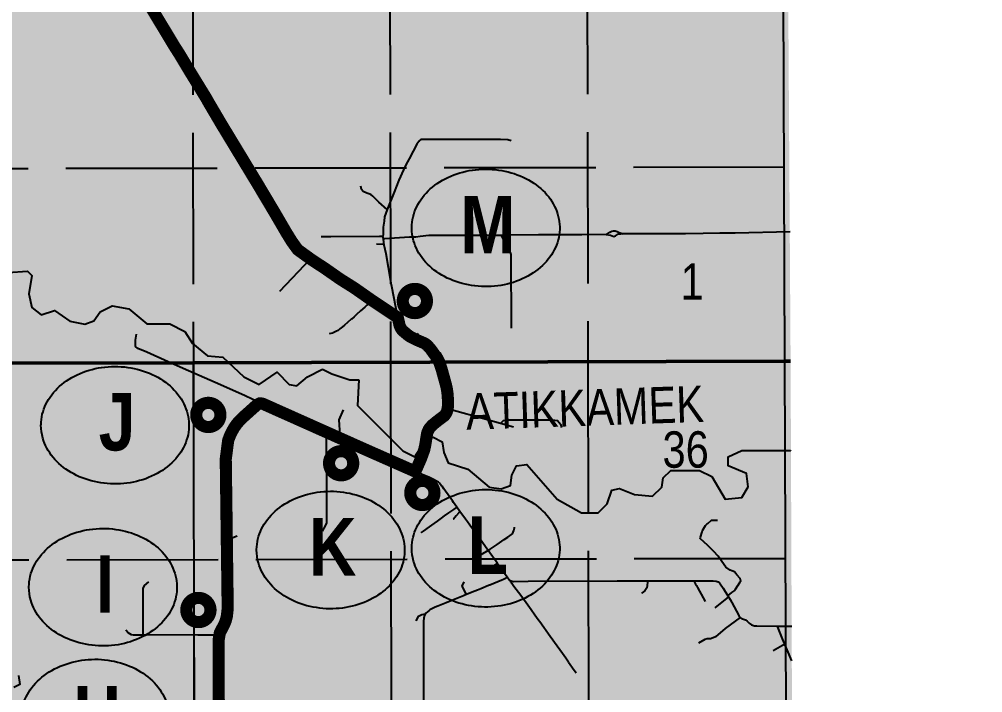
# Model space of a CAD drawing. Extents: x 508119 to 516015, y 6054829 to 6062261.
# Drawn here: x 514931.8 to 515090.8, y 6055860.6 to 6055971.8 of the extents above; entities that cross this region are included whole.
import ezdxf
from ezdxf.enums import TextEntityAlignment as Align

# ---------------------------------------------------------------- set-up
doc = ezdxf.new("R2010")
doc.units = 0
doc.header["$LTSCALE"] = 5
doc.linetypes.add('foc-UNSURVEYED', pattern=[12.5, 10, -2.5])
doc.layers.add('1', color=7, linetype='Continuous', lineweight=50, true_color=0x6e6e6e)
for name, color, linetype, true_color in [('2', 7, 'Continuous', 0x6e6e6e), ('4', 7, 'Continuous', 0x8c8c8c), ('ROUTE-MAP-BACKGROUND-H', 7, 'Continuous', 0xf0ebff)]:
    doc.layers.add(name, color=color, linetype=linetype, true_color=true_color)
for name, color, linetype in [('21', 160, 'Continuous'), ('24', 161, 'Continuous'), ('36', 37, 'Continuous'), ('37', 37, 'Continuous'), ('CG-NOTES', 7, 'Continuous'), ('L-USEC', 7, 'foc-UNSURVEYED'), ('P-PROPOSED', 10, 'Continuous')]:
    doc.layers.add(name, color=color, linetype=linetype)
doc.styles.add('60', font='ARIALN.TTF', dxfattribs={"height": 7.5})
doc.styles.add('80', font='ARIALN.TTF', dxfattribs={"height": 10})
doc.styles.add('BOLD', font='ARIALNB.TTF')

# ---------------------------------------------------------------- blocks, each defined once
blk = doc.blocks.new('Route_Grid_ut')
at = {"layer": 'L-USEC', "color": 252, "ltscale": 0.5, "true_color": 0x8c8c8c}
for p, q in [((97.77, 194.33), (97.77, 0)), ((130.36, 194.33), (130.36, 0)), ((162.95, 194.33), (162.95, 0)), ((195.54, 161.74), (0, 161.74)), ((195.54, 32.19), (0, 32.19))]:
    blk.add_line(p, q, dxfattribs=at)
at = {"layer": 'L-USEC', "color": 252, "true_color": 0x8c8c8c, "style": '60'}
for s, p in [('36', (179.07, 179.8)), ('1', (180.19, 13.35))]:
    blk.add_text(s, height=6, rotation=0, dxfattribs=at).set_placement(p, align=Align.MIDDLE)
blk = doc.blocks.new('AA')
at = {"const_width": 4}
blk.add_lwpolyline([(-1, 0, 1), (1, 0, 1)], format="xyb", close=True, dxfattribs=at)
blk.add_circle((0, 0), 2)
blk = doc.blocks.new('Route_Letters')
h = blk.add_hatch(color=255)
h.dxf.hatch_style = 1
edge = h.paths.add_edge_path()
edge.add_ellipse((-0.12, 0.46), major_axis=(-11.97, 0), ratio=0.789318, start_angle=0, end_angle=360)
at = {"color": 5}
blk.add_open_spline([(-12.34, 0.46), (-12.34, -0.25), (-12.24, -0.97), (-11.72, -2.79), (-11.14, -3.88), (-9.56, -5.81), (-8.54, -6.66), (-6.22, -8.02), (-4.9, -8.54), (-2.12, -9.17), (-0.66, -9.3), (2.22, -9.13), (3.64, -8.84), (6.27, -7.89), (7.48, -7.22), (9.54, -5.6), (10.38, -4.64), (11.6, -2.54), (11.97, -1.4), (12.18, 0.91), (12.02, 2.08), (11.2, 4.3), (10.54, 5.35), (8.8, 7.2), (7.72, 7.99), (5.29, 9.24), (3.93, 9.68), (1.11, 10.18), (-0.35, 10.23), (-3.22, 9.91), (-4.61, 9.55), (-7.16, 8.47), (-8.32, 7.75), (-10.24, 6.02), (-11, 5.02), (-12.05, 2.86), (-12.32, 1.7), (-12.34, 0.52), (-12.34, 0.49), (-12.34, 0.46)], degree=3, knots=[0, 0, 0, 0, 0.219529, 0.219529, 0.575727, 0.575727, 0.931924, 0.931924, 1.288121, 1.288121, 1.644318, 1.644318, 2.000515, 2.000515, 2.356712, 2.356712, 2.712909, 2.712909, 3.069107, 3.069107, 3.425304, 3.425304, 3.781501, 3.781501, 4.137698, 4.137698, 4.493895, 4.493895, 4.850092, 4.850092, 5.20629, 5.20629, 5.562487, 5.562487, 5.918684, 5.918684, 6.274881, 6.274881, 6.283185, 6.283185, 6.283185, 6.283185], dxfattribs=at)
at = {"color": 14, "style": 'BOLD'}
blk.add_attdef('A', text='', height=9.5, dxfattribs=at).set_placement((0.22, 0.98), align=Align.MIDDLE)

msp = doc.modelspace()

# ---------------------------------------------------------------- hatches: boundary and pattern name
at = {"layer": 'ROUTE-MAP-BACKGROUND-H'}
h = msp.add_hatch(color=256, dxfattribs=at)
h.dxf.hatch_style = 1
h.paths.add_polyline_path([(515090.845, 6055331.942), (514698.954, 6055331.128), (514698.945, 6055525.368), (514666.338, 6055525.404), (514666.4, 6055720.611), (514667.214, 6055915.277), (514667.136, 6056303.079), (515056.588, 6056303.406), (515059.123, 6055915.379), (515059.901, 6055721.28), (515060.675, 6055528.087), (515090.011, 6055528.179)])

# ---------------------------------------------------------------- linework, layer by layer
at = {"layer": '1'}
for p, q in [((514960.458, 6055915.102), (515058.124, 6055915.375)), ((515058.124, 6055915.375), (515059.123, 6055915.38)), ((514862.792, 6055914.827), (514960.458, 6055915.102))]:
    msp.add_line(p, q, dxfattribs=at)
at = {"layer": '2'}
for p, q in [((515057.358, 6056109.504), (515058.124, 6055915.375)), ((515058.124, 6055915.375), (515058.902, 6055721.276))]:
    msp.add_line(p, q, dxfattribs=at)
at = {"layer": '24'}
for points in [[(514929.858, 6055929.976), (514933.108, 6055930.229), (514933.858, 6055929.48), (514933.359, 6055926.481), (514933.859, 6055924.232), (514935.36, 6055922.984), (514937.609, 6055923.736), (514940.109, 6055921.989), (514942.609, 6055921.492), (514944.108, 6055921.993), (514945.107, 6055923.493), (514947.107, 6055924.495), (514949.856, 6055923.997), (514952.856, 6055921.501), (514956.605, 6055921.505), (514959.105, 6055920.258), (514960.356, 6055918.26), (514962.856, 6055916.263), (514965.355, 6055916.015), (514968.856, 6055912.77), (514971.355, 6055911.522), (514974.354, 6055913.524), (514976.354, 6055911.527), (514977.604, 6055911.278), (514979.353, 6055912.779), (514981.852, 6055914.031)], [(514981.852, 6055914.031), (514983.352, 6055913.282), (514986.352, 6055912.286), (514987.851, 6055912.287)], [(514987.851, 6055912.287), (514987.603, 6055908.038), (514995.104, 6055900.548), (514997.103, 6055899.551), (514998.352, 6055901.551), (515000.101, 6055902.801), (515001.601, 6055902.053), (515001.852, 6055900.304), (515002.602, 6055898.556), (515005.852, 6055897.559), (515009.352, 6055894.564), (515011.352, 6055894.316), (515012.851, 6055894.817), (515013.1, 6055896.566), (515013.85, 6055898.066), (515015.599, 6055898.317), (515020.6, 6055892.574), (515024.6, 6055890.329), (515027.349, 6055890.331), (515028.848, 6055891.832), (515029.597, 6055894.081), (515030.846, 6055894.332), (515033.346, 6055893.335), (515036.345, 6055893.087), (515037.844, 6055894.588), (515038.094, 6055896.087), (515039.343, 6055897.338), (515044.091, 6055897.341), (515046.091, 6055896.344), (515048.342, 6055892.597), (515051.091, 6055892.849), (515052.09, 6055894.599), (515051.839, 6055896.848), (515048.839, 6055898.095), (515048.839, 6055899.594), (515051.088, 6055900.595), (515059.085, 6055900.602), (515059.183, 6055900.577)], [(514931.631, 6055863.508), (514931.882, 6055862.009), (514930.882, 6055861.508)]]:
    msp.add_lwpolyline(points, dxfattribs=at)
at = {"layer": '36'}
for p, q in [((514955.994, 6055969.643), (514950.847, 6055978.172)), ((514957.301, 6055967.476), (514955.994, 6055969.643)), ((515003.474, 6055951.924), (515001.469, 6055951.921)), ((515009.76, 6055951.931), (515003.474, 6055951.924)), ((514970.02, 6055946.426), (514968.022, 6055949.725)), ((514971.068, 6055944.695), (514970.02, 6055946.426)), ((514991.832, 6055936.248), (514991.822, 6055935.954)), ((515008.309, 6055936.107), (515001.702, 6055936.109)), ((515011.405, 6055936.107), (515008.309, 6055936.107)), ((515011.857, 6055936.126), (515011.405, 6055936.107)), ((515012.922, 6055936.172), (515011.857, 6055936.126)), ((515047.438, 6055936.464), (515044.678, 6055936.412)), ((515049.98, 6055936.513), (515047.438, 6055936.464)), ((514983.237, 6055935.898), (514981.619, 6055935.888)), ((514991.27, 6055935.951), (514983.237, 6055935.898)), ((514992.025, 6055934.624), (514990.777, 6055934.655)), ((514991.441, 6055935.952), (514991.27, 6055935.951)), ((514991.76, 6055935.954), (514991.441, 6055935.952)), ((514991.822, 6055935.954), (514991.76, 6055935.954)), ((514991.886, 6055935.519), (514991.822, 6055935.954)), ((514997.207, 6055935.845), (514996.765, 6055935.83)), ((514979.772, 6055932.297), (514977.782, 6055933.734)), ((515012.999, 6055929.127), (515012.984, 6055931.251)), ((515013.032, 6055924.487), (515012.999, 6055929.127)), ((514987.076, 6055927.445), (514986.73, 6055927.662)), ((514989.827, 6055925.518), (514987.076, 6055927.445)), ((514994.273, 6055922.555), (514993.261, 6055927.691)), ((514989.955, 6055925.429), (514989.827, 6055925.518)), ((514990.018, 6055925.384), (514989.955, 6055925.429)), ((514991.773, 6055924.217), (514990.018, 6055925.384)), ((514993.775, 6055922.887), (514991.773, 6055924.217)), ((515013.032, 6055924.404), (515013.032, 6055924.487)), ((515013.057, 6055920.997), (515013.032, 6055924.404)), ((514994.273, 6055922.555), (514993.775, 6055922.887)), ((514994.305, 6055922.413), (514994.273, 6055922.555)), ((514994.852, 6055920.672), (514994.784, 6055920.785)), ((515013.058, 6055920.793), (515013.057, 6055920.997)), ((514998.925, 6055918.153), (514997.442, 6055919.916)), ((515000.623, 6055916.097), (515000.578, 6055916.12)), ((515000.754, 6055915.903), (515000.623, 6055916.097)), ((515000.807, 6055915.839), (515000.754, 6055915.903)), ((515000.9, 6055915.644), (515000.807, 6055915.839)), ((515002.501, 6055907.515), (515002.427, 6055907.24)), ((515009.227, 6055905.636), (515002.501, 6055907.515)), ((514967.191, 6055904.277), (514967.157, 6055904.217)), ((514980.705, 6055904.438), (514978.269, 6055905.525)), ((514981.241, 6055904.199), (514980.705, 6055904.438)), ((514981.483, 6055904.091), (514981.241, 6055904.199)), ((515011.253, 6055905.07), (515009.227, 6055905.636)), ((515013.354, 6055904.483), (515011.253, 6055905.07)), ((514982.066, 6055903.831), (514981.483, 6055904.091)), ((514982.501, 6055903.637), (514982.066, 6055903.831)), ((514984.8, 6055902.611), (514982.501, 6055903.637)), ((514984.8, 6055902.611), (514984.767, 6055903.122)), ((514998.274, 6055903.451), (514999.091, 6055903.334)), ((514997.164, 6055897.136), (514995.508, 6055897.866)), ((514997.346, 6055897.554), (514997.164, 6055897.136)), ((514998.316, 6055896.642), (514997.164, 6055897.136)), ((514965.904, 6055896.136), (514965.906, 6055896.004)), ((514965.906, 6055896.004), (514966.009, 6055888.133)), ((515003.995, 6055891.282), (515003.754, 6055891.625)), ((515004.532, 6055890.54), (515003.995, 6055891.282)), ((514966.009, 6055888.133), (514966.033, 6055886.336)), ((514998.147, 6055887.095), (514998.063, 6055887.035)), ((514966.033, 6055886.336), (514966.125, 6055879.281)), ((514966.039, 6055885.864), (514967.745, 6055886.516)), ((515009.195, 6055884.091), (515007.987, 6055883.397)), ((515010.713, 6055881.992), (515012.301, 6055879.785)), ((514966.125, 6055879.281), (514966.15, 6055877.424)), ((515035.531, 6055879.12), (515043.142, 6055879.103)), ((514966.15, 6055877.424), (514966.15, 6055877.388)), ((515048.863, 6055876.447), (515046.631, 6055874.65)), ((515048.734, 6055876.654), (515048.863, 6055876.447)), ((515048.863, 6055876.447), (515049.128, 6055876.017)), ((515056.939, 6055871.629), (515059.299, 6055871.648)), ((514963.211, 6055870.151), (514961.262, 6055870.156)), ((514963.323, 6055870.151), (514963.211, 6055870.151)), ((514964.82, 6055870.147), (514963.323, 6055870.151)), ((514964.684, 6055869.295), (514964.684, 6055869.255)), ((514964.684, 6055869.255), (514964.697, 6055864.783)), ((514964.82, 6055870.147), (514964.76, 6055869.791)), ((515058.151, 6055868.679), (515056.249, 6055867.55))]:
    msp.add_line(p, q, dxfattribs=at)
for points in [[(514964.64, 6055955.332), (514962.898, 6055958.287), (514962.708, 6055958.651), (514959.709, 6055963.541), (514958.208, 6055966.052), (514957.414, 6055967.289), (514957.301, 6055967.476)], [(514968.022, 6055949.725), (514965.133, 6055954.495), (514964.64, 6055955.332)], [(515001.469, 6055951.921), (514998.083, 6055951.918), (514997.821, 6055951.705), (514997.742, 6055951.601)], [(515013.011, 6055951.717), (515012.446, 6055951.882), (515011.247, 6055951.932), (515009.76, 6055951.931)], [(514997.742, 6055951.601), (514997.425, 6055951.181), (514996.818, 6055950.003), (514996.145, 6055948.772)], [(514996.145, 6055948.772), (514995.596, 6055947.768), (514995.202, 6055946.913)], [(514995.202, 6055946.913), (514994.424, 6055945.223), (514993.662, 6055943.243), (514992.505, 6055940.391)], [(514976.31, 6055935.858), (514975.82, 6055936.653), (514973.92, 6055939.91), (514971.084, 6055944.669), (514971.068, 6055944.695)], [(514992.505, 6055940.391), (514991.146, 6055941.624), (514990.145, 6055942.607), (514989.808, 6055942.864), (514989.161, 6055943.113), (514988.576, 6055943.378), (514988.284, 6055943.715), (514988.142, 6055944.22)], [(514992.505, 6055940.391), (514992.095, 6055939.194), (514991.999, 6055938.457)], [(514991.999, 6055938.457), (514991.873, 6055937.49), (514991.832, 6055936.248)], [(515001.702, 6055936.109), (514999.399, 6055936.109), (514997.975, 6055935.936)], [(515012.984, 6055931.251), (515012.972, 6055932.953), (515012.774, 6055933.595), (515011.405, 6055936.107)], [(515019.542, 6055936.219), (515017.509, 6055936.228), (515012.922, 6055936.172)], [(515024.473, 6055936.224), (515024.314, 6055936.222), (515023.068, 6055936.205), (515022.908, 6055936.202), (515022.748, 6055936.203), (515019.542, 6055936.219)], [(515028.698, 6055936.281), (515024.633, 6055936.226), (515024.473, 6055936.224)], [(515028.698, 6055936.281), (515029.409, 6055936.145), (515029.921, 6055935.918), (515030.196, 6055936.063), (515030.733, 6055936.351), (515031.091, 6055936.359)], [(515028.707, 6055936.292), (515029.25, 6055936.664), (515029.594, 6055936.807), (515029.873, 6055936.85), (515030.152, 6055936.85), (515030.475, 6055936.785), (515030.84, 6055936.606), (515031.162, 6055936.463), (515031.384, 6055936.361)], [(515044.678, 6055936.412), (515041.764, 6055936.357), (515031.091, 6055936.359)], [(515059.039, 6055936.684), (515049.98, 6055936.513)], [(514977.782, 6055933.734), (514977.737, 6055933.766), (514976.734, 6055935.168), (514976.31, 6055935.858)], [(514996.765, 6055935.83), (514996.184, 6055935.81), (514992.046, 6055935.53), (514991.886, 6055935.519)], [(514993.155, 6055928.236), (514992.342, 6055933.069), (514992.03, 6055934.527), (514991.886, 6055935.519)], [(514997.975, 6055935.936), (514997.234, 6055935.846), (514997.207, 6055935.845)], [(514986.73, 6055927.662), (514984.736, 6055928.918), (514982.183, 6055930.7), (514980.134, 6055932.036), (514979.772, 6055932.297)], [(514993.261, 6055927.691), (514993.164, 6055928.18), (514993.155, 6055928.236)], [(514990.018, 6055925.384), (514989.46, 6055924.879), (514989.15, 6055924.598), (514988.807, 6055924.287), (514988.101, 6055923.648), (514987.461, 6055923.069), (514987.052, 6055922.698), (514986.599, 6055922.288), (514986.595, 6055922.284), (514985.989, 6055921.762), (514985.462, 6055921.309), (514985.136, 6055921.028), (514984.915, 6055920.837), (514984.722, 6055920.671), (514984.407, 6055920.4), (514984.166, 6055920.289), (514983.684, 6055920.069), (514983.578, 6055920.02), (514983.547, 6055920.006), (514983.463, 6055919.987), (514982.946, 6055919.872)], [(514994.784, 6055920.785), (514994.72, 6055920.89), (514994.564, 6055921.265), (514994.305, 6055922.413)], [(515000.578, 6055916.12), (514999.65, 6055917.404), (514999.152, 6055917.958), (514998.925, 6055918.153), (514998.595, 6055918.348), (514997.493, 6055918.82), (514996.283, 6055919.426), (514995.961, 6055919.658), (514995.066, 6055920.399), (514994.876, 6055920.632), (514994.852, 6055920.672)], [(514971.73, 6055908.383), (514968.958, 6055909.703), (514964.09, 6055911.819), (514959.737, 6055913.788), (514956.375, 6055915.256), (514952.807, 6055916.819), (514951.33, 6055917.449), (514950.965, 6055917.786), (514950.976, 6055918.799), (514951.125, 6055919.794)], [(515000.754, 6055915.903), (515000.664, 6055916.076), (515000.623, 6055916.097)], [(515001.163, 6055915.063), (515001.128, 6055915.164), (515000.9, 6055915.644)], [(515002.198, 6055911.526), (515001.487, 6055914.11), (515001.163, 6055915.063)], [(515002.501, 6055907.515), (515002.542, 6055907.861), (515002.549, 6055909.032), (515002.478, 6055910.03), (515002.366, 6055910.812), (515002.233, 6055911.397), (515002.198, 6055911.526)], [(514971.454, 6055908.392), (514971.045, 6055908.188), (514968.81, 6055906.182), (514968.139, 6055905.527), (514967.744, 6055905.077)], [(514978.269, 6055905.525), (514972.022, 6055908.312), (514971.73, 6055908.383), (514971.474, 6055908.402), (514971.454, 6055908.392)], [(514984.767, 6055903.122), (514984.603, 6055905.672), (514985.327, 6055907.323)], [(515002.427, 6055907.24), (515002.369, 6055907.021), (515002.244, 6055906.745), (515001.959, 6055906.358), (515000.808, 6055905.489), (514999.957, 6055904.797), (514999.526, 6055904.309), (514999.362, 6055904.055), (514999.163, 6055903.603), (514999.086, 6055903.313), (514998.796, 6055901.466), (514998.618, 6055900.69), (514998.079, 6055899.237), (514997.346, 6055897.554)], [(514967.157, 6055904.217), (514966.981, 6055903.912), (514966.591, 6055903.136), (514966.265, 6055902.296), (514965.864, 6055899.19), (514965.904, 6055896.136)], [(514967.744, 6055905.077), (514967.282, 6055904.433), (514967.191, 6055904.277)], [(515011.253, 6055905.07), (515011.735, 6055905.583), (515012.429, 6055905.688), (515019.732, 6055905.688), (515020.637, 6055905.541), (515021.205, 6055904.889), (515021.269, 6055904.404)], [(514982.501, 6055903.637), (514982.432, 6055902.635), (514982.439, 6055898.689), (514982.521, 6055895.037), (514982.52, 6055889.827), (514982.481, 6055888.697), (514982.275, 6055888.194), (514981.764, 6055887.289)], [(514995.508, 6055897.866), (514989.412, 6055900.554), (514984.8, 6055902.611)], [(514999.958, 6055895.939), (514999.713, 6055896.044), (514999.455, 6055896.154), (514999.11, 6055896.302), (514998.316, 6055896.642)], [(515003.754, 6055891.625), (515003.453, 6055892.052), (515003.275, 6055892.304), (515002.85, 6055892.907), (515001.866, 6055894.303), (515001.573, 6055894.719), (515001.454, 6055894.866), (515001.147, 6055895.248), (515001.003, 6055895.378), (514999.958, 6055895.939)], [(515003.995, 6055891.282), (515003.453, 6055890.894), (515003.11, 6055890.648), (515002.63, 6055890.305), (515001.945, 6055889.814), (515001.454, 6055889.463), (515000.78, 6055888.98), (514999.838, 6055888.306), (514999.455, 6055888.032), (514998.45, 6055887.312), (514998.147, 6055887.095)], [(515004.532, 6055890.54), (515004.326, 6055890.305), (515003.919, 6055889.839), (515003.453, 6055889.307), (515003.429, 6055889.28)], [(515006.603, 6055887.676), (515006.148, 6055888.306), (515005.759, 6055888.843), (515005.452, 6055889.268), (515004.702, 6055890.305), (515004.532, 6055890.54)], [(515044.214, 6055886.109), (515044.273, 6055886.307), (515044.535, 6055887.203), (515044.594, 6055887.404), (515045.046, 6055888.22), (515045.142, 6055888.306), (515045.295, 6055888.442), (515045.431, 6055888.564), (515046.077, 6055889.14), (515046.596, 6055889.14), (515047.078, 6055889.14)], [(515009.195, 6055884.091), (515009.038, 6055884.308), (515007.964, 6055885.794), (515007.593, 6055886.307), (515007.451, 6055886.504), (515007.216, 6055886.828), (515006.603, 6055887.676)], [(515009.195, 6055884.091), (515009.45, 6055884.267), (515009.474, 6055884.284), (515009.509, 6055884.308), (515010.658, 6055885.099), (515011.449, 6055885.644), (515011.842, 6055885.914), (515012.412, 6055886.307), (515013.025, 6055886.729), (515013.192, 6055886.844), (515013.448, 6055887.43), (515013.469, 6055887.48), (515013.518, 6055887.937)], [(515050.866, 6055879.249), (515050.804, 6055879.504), (515050.254, 6055880.122), (515050.083, 6055880.31), (515049.85, 6055880.565), (515049.429, 6055880.735), (515049.17, 6055880.84), (515048.452, 6055881.352), (515047.771, 6055882.309), (515047.43, 6055882.788), (515047.154, 6055883.176), (515046.375, 6055884.024), (515046.081, 6055884.308), (515045.431, 6055884.935), (515044.214, 6055886.109)], [(515010.713, 6055881.992), (515010.484, 6055882.309), (515009.45, 6055883.739), (515009.195, 6055884.091)], [(515010.713, 6055881.992), (515010.706, 6055881.988), (515009.538, 6055881.21)], [(514952.252, 6055870.164), (514952.252, 6055877.829), (514952.464, 6055878.336), (514953.147, 6055878.921)], [(515012.301, 6055879.785), (515012.178, 6055879.581), (515012.154, 6055879.542), (515011.952, 6055879.424), (515011.743, 6055879.339), (515011.449, 6055879.219), (515010.804, 6055878.956), (515009.45, 6055878.405), (515009.383, 6055878.378), (515009.22, 6055878.311), (515007.963, 6055877.799), (515007.451, 6055877.59), (515006.543, 6055877.22), (515005.587, 6055876.831)], [(515012.301, 6055879.785), (515012.72, 6055879.203), (515012.885, 6055879.137)], [(515012.885, 6055879.137), (515012.989, 6055879.095), (515013.365, 6055879.023), (515015.769, 6055879.06), (515030.502, 6055879.131), (515035.531, 6055879.12)], [(515013.599, 6055877.929), (515012.959, 6055878.865), (515012.885, 6055879.137)], [(515043.142, 6055879.103), (515046.347, 6055879.096), (515046.831, 6055879.06), (515047.171, 6055878.934), (515047.369, 6055878.773), (515047.494, 6055878.594), (515047.978, 6055877.877), (515048.734, 6055876.654)], [(515043.142, 6055879.103), (515043.432, 6055878.578), (515043.58, 6055878.311), (515043.764, 6055877.98), (515044.687, 6055876.312), (515045.036, 6055875.681)], [(515048.734, 6055876.654), (515049.429, 6055877.174), (515049.911, 6055877.534), (515050.025, 6055877.715), (515050.401, 6055878.311), (515050.445, 6055878.381), (515050.816, 6055878.923), (515050.911, 6055879.061), (515050.866, 6055879.249)], [(514966.15, 6055877.388), (514966.177, 6055875.301), (514966.165, 6055874.307), (514966.044, 6055873.236), (514965.857, 6055872.518), (514965.649, 6055871.995), (514964.879, 6055870.5), (514964.82, 6055870.147)], [(515005.587, 6055876.831), (515005.452, 6055876.776), (515005.122, 6055876.642), (515004.313, 6055876.312), (515003.453, 6055875.962), (515002.281, 6055875.485), (515001.454, 6055875.148), (515000.861, 6055874.906), (515000.454, 6055874.74), (514999.575, 6055874.313), (514999.559, 6055874.306), (514999.506, 6055874.262), (514999.455, 6055874.219), (514998.911, 6055873.767), (514998.768, 6055873.599)], [(515049.128, 6055876.017), (515049.4, 6055875.543), (515050.565, 6055873.387), (515050.791, 6055873.065)], [(514998.768, 6055873.599), (514998.253, 6055873.516), (514998.246, 6055873.515), (514997.601, 6055873.18), (514997.456, 6055872.909), (514997.248, 6055872.522), (514997.229, 6055872.485)], [(514998.768, 6055873.599), (514998.647, 6055873.332), (514998.613, 6055873.156), (514998.589, 6055873.031), (514998.535, 6055872.314), (514998.528, 6055872.223), (514998.527, 6055871.243), (514998.526, 6055870.315), (514998.525, 6055869.246), (514998.524, 6055868.316), (514998.524, 6055868.161)], [(515050.791, 6055873.065), (515048.314, 6055871.223), (515046.738, 6055869.866), (515046.352, 6055869.672), (515045.901, 6055869.542), (515045.321, 6055869.509), (515044.967, 6055869.411), (515043.924, 6055868.846)], [(515050.791, 6055873.065), (515051.179, 6055872.808), (515051.662, 6055872.648), (515051.953, 6055872.455), (515052.308, 6055872.102), (515052.663, 6055871.845), (515053.147, 6055871.652), (515053.533, 6055871.653), (515056.939, 6055871.629)], [(514952.252, 6055870.164), (514950.615, 6055870.139), (514950.309, 6055870.21), (514950.006, 6055870.351), (514949.775, 6055870.54), (514949.365, 6055870.961)], [(515059.322, 6055865.905), (515057.788, 6055869.54), (515057.001, 6055871.433), (515056.939, 6055871.629)], [(514961.262, 6055870.156), (514952.995, 6055870.176), (514952.252, 6055870.164)], [(514964.76, 6055869.791), (514964.684, 6055869.342), (514964.684, 6055869.295)], [(514998.524, 6055868.161), (514998.523, 6055867.249), (514998.523, 6055866.317), (514998.522, 6055865.252), (514998.521, 6055864.951)], [(514964.697, 6055864.783), (514964.718, 6055857.474), (514964.632, 6055856.103)], [(514998.521, 6055864.951), (514998.521, 6055864.318), (514998.52, 6055863.254), (514998.519, 6055862.319), (514998.518, 6055861.257), (514998.517, 6055860.32), (514998.516, 6055859.26), (514998.515, 6055858.321), (514998.515, 6055857.839), (514998.421, 6055857.357), (514998.373, 6055857.113), (514998.15, 6055856.625), (514997.936, 6055856.322), (514997.798, 6055856.127)]]:
    msp.add_lwpolyline(points, dxfattribs=at)
at = {"layer": '37'}
msp.add_line((514979.829, 6055932.256), (514974.736, 6055926.875), dxfattribs=at)
for points in [[(515005.587, 6055876.831), (515004.919, 6055878.253), (515005.204, 6055878.922)], [(515035.531, 6055879.12), (515035.436, 6055878.465), (515035.417, 6055878.331), (515035.414, 6055878.311), (515035.365, 6055877.974), (515035.07, 6055877.479), (515034.632, 6055877.117), (515034.502, 6055877.01)], [(515016.904, 6055873.441), (515016.28, 6055874.313), (515015.447, 6055875.477), (515014.849, 6055876.312), (515014.42, 6055876.91), (515013.599, 6055877.929)], [(515022.474, 6055865.661), (515022.004, 6055866.317), (515021.444, 6055867.1), (515020.573, 6055868.316), (515019.445, 6055869.892), (515019.142, 6055870.315), (515018.378, 6055871.381), (515017.711, 6055872.314), (515017.446, 6055872.684), (515016.904, 6055873.441)], [(515022.474, 6055865.661), (515023.391, 6055864.37), (515023.428, 6055864.318), (515023.443, 6055864.297), (515023.71, 6055863.921)]]:
    msp.add_lwpolyline(points, dxfattribs=at)
at = {"layer": '4'}
msp.add_line((514960.458, 6055915.102), (514961.031, 6055721.01), dxfattribs=at)
at = {"layer": 'P-PROPOSED', "color": 90, "const_width": 1.999}
msp.add_lwpolyline([(514964.718, 6055857.474), (514964.697, 6055864.783), (514964.684, 6055869.255), (514964.684, 6055869.295), (514964.684, 6055869.342), (514964.76, 6055869.791), (514964.82, 6055870.147), (514964.879, 6055870.5), (514965.649, 6055871.995), (514965.857, 6055872.518), (514966.044, 6055873.236), (514966.165, 6055874.307), (514966.177, 6055875.301), (514966.15, 6055877.388), (514966.15, 6055877.424), (514966.125, 6055879.281), (514966.033, 6055886.336), (514966.009, 6055888.133), (514965.906, 6055896.004), (514965.904, 6055896.136), (514965.864, 6055899.19), (514966.265, 6055902.296), (514966.591, 6055903.136), (514966.981, 6055903.912), (514967.157, 6055904.217), (514967.191, 6055904.277), (514967.282, 6055904.433), (514967.744, 6055905.077), (514968.139, 6055905.527), (514968.81, 6055906.182), (514971.045, 6055908.188), (514971.454, 6055908.392), (514971.474, 6055908.402), (514971.73, 6055908.383), (514972.022, 6055908.312), (514978.269, 6055905.525), (514980.705, 6055904.438), (514981.241, 6055904.199), (514981.483, 6055904.091), (514982.066, 6055903.831), (514982.501, 6055903.637), (514984.8, 6055902.611), (514989.412, 6055900.554), (514995.508, 6055897.866), (514997.164, 6055897.136), (514997.346, 6055897.554), (514998.079, 6055899.237), (514998.618, 6055900.69), (514998.796, 6055901.466), (514999.086, 6055903.313), (514999.163, 6055903.603), (514999.362, 6055904.055), (514999.526, 6055904.309), (514999.957, 6055904.797), (515000.808, 6055905.489), (515001.959, 6055906.358), (515002.244, 6055906.745), (515002.369, 6055907.021), (515002.427, 6055907.24), (515002.501, 6055907.515), (515002.542, 6055907.861), (515002.549, 6055909.032), (515002.478, 6055910.03), (515002.366, 6055910.812), (515002.233, 6055911.397), (515002.198, 6055911.526), (515001.487, 6055914.11), (515001.163, 6055915.063), (515001.128, 6055915.164), (515000.9, 6055915.644), (515000.807, 6055915.839), (515000.754, 6055915.903), (515000.664, 6055916.076), (515000.623, 6055916.097), (515000.578, 6055916.12), (514999.65, 6055917.404), (514999.152, 6055917.958), (514998.925, 6055918.153), (514998.595, 6055918.348), (514997.493, 6055918.82), (514996.283, 6055919.426), (514995.961, 6055919.658), (514995.066, 6055920.399), (514994.876, 6055920.632), (514994.852, 6055920.672), (514994.784, 6055920.785), (514994.72, 6055920.89), (514994.564, 6055921.265), (514994.305, 6055922.413), (514994.273, 6055922.555), (514993.775, 6055922.887), (514991.773, 6055924.217), (514990.018, 6055925.384), (514989.955, 6055925.429), (514989.827, 6055925.518), (514987.076, 6055927.445), (514986.73, 6055927.662), (514984.736, 6055928.918), (514982.183, 6055930.7), (514980.134, 6055932.036), (514979.772, 6055932.297), (514977.782, 6055933.734), (514977.737, 6055933.766), (514976.734, 6055935.168), (514976.31, 6055935.858), (514975.82, 6055936.653), (514973.92, 6055939.91), (514971.084, 6055944.669), (514971.068, 6055944.695), (514970.02, 6055946.426), (514968.022, 6055949.725), (514965.133, 6055954.495), (514964.64, 6055955.332), (514962.898, 6055958.287), (514962.708, 6055958.651), (514959.709, 6055963.541), (514958.208, 6055966.052), (514957.414, 6055967.289), (514957.301, 6055967.476), (514955.994, 6055969.643), (514950.847, 6055978.172)], dxfattribs=at)

# ---------------------------------------------------------------- block references
at = {"layer": 'CG-NOTES', "color": 3, "xscale": 0.999484, "yscale": 0.999484, "zscale": 0.999484}
for p, values in [((515008.908, 6055936.899), {'A': 'M'}), ((514947.693, 6055904.327), {'A': 'J'}), ((514983.295, 6055883.729), {'A': 'K'}), ((515008.908, 6055884.018), {'A': 'L'}), ((514945.704, 6055877.595), {'A': 'I'}), ((514944.416, 6055856.003), {'A': 'H'})]:
    msp.add_blockref('Route_Letters', p, dxfattribs=at).add_auto_attribs(values)
for p in [(514997.085, 6055925.288), (514962.986, 6055906.486), (514984.912, 6055898.515), (514998.324, 6055893.612), (514961.347, 6055874.292)]:
    msp.add_blockref('AA', p, dxfattribs=at)
at = {"layer": 'L-USEC', "color": 3}
for p, xscale, yscale, zscale, rotation in [((514862.792, 6055914.827), 0.9994839999999994, 0.9994839999999994, 0.9994839999999994, 0.1031286610060497), ((514863.158, 6055720.739), 0.999484, 0.999484, 0.999484, 0.1080127148528649)]:
    msp.add_blockref('Route_Grid_ut', p, dxfattribs=dict(at, xscale=xscale, yscale=yscale, zscale=zscale, rotation=rotation))

# ---------------------------------------------------------------- texts
at = {"layer": '21', "style": '80'}
msp.add_text('ATIKKAMEK', height=5.9969, rotation=1.9473, dxfattribs=at).set_placement((515005.612, 6055904.023))

doc.saveas('drawing.dxf')
